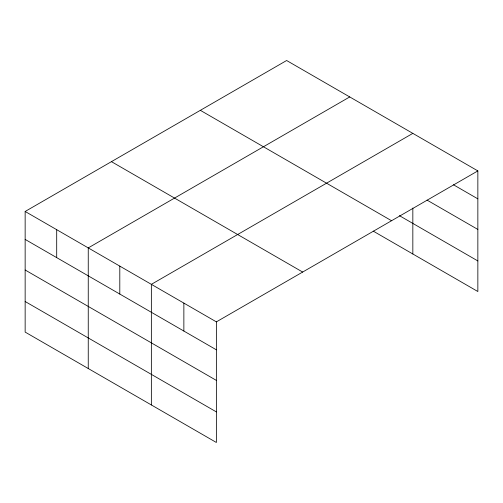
<?xml version="1.0" encoding="UTF-8"?>
<svg xmlns="http://www.w3.org/2000/svg" width="503" height="503" viewBox="0 0 503 503"><rect width="100%" height="100%" fill="white"/><g stroke="black" fill="none" stroke-linecap="round" stroke-linejoin="round"><path stroke-width="0.75" d="M477.85 170.907L286.628 60.511L25.15 211.474L25.15 332.093L216.372 442.489L216.372 321.87L477.85 170.907L477.85 291.526L373.226 231.122M349.73 96.941L88.251 247.904L88.251 368.523M412.837 133.37L151.359 284.34L151.359 404.953M453.467 184.777L477.85 198.855M427.06 200.112L477.85 229.437M399.407 215.655L477.85 260.944M200.339 110.327L391.56 220.729M111.44 161.652L302.661 272.054M25.15 211.474L216.372 321.87M25.15 239.415L216.372 349.818M25.15 269.998L216.372 380.4M25.15 301.511L216.372 411.907M412.837 208.041L412.837 253.99M183.865 303.108L183.865 331.049M119.802 266.118L119.802 294.066M56.701 229.689L56.701 257.637"/></g></svg>
